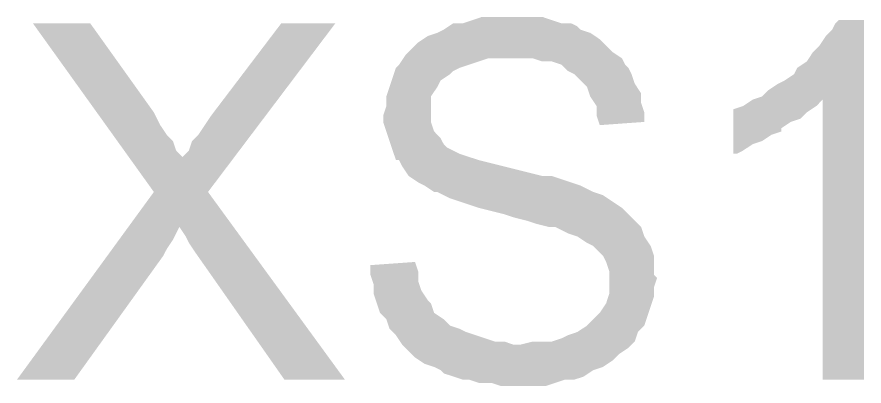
# Model space of a CAD drawing. Header units: millimetres. Extents: x -35.3 to 0.3, y 0.4 to 20.6.
# Drawn here: x -31.3235 to -31.1018, y 10.4518 to 10.5485 of the extents above; entities that cross this region are included whole.
import ezdxf

# ---------------------------------------------------------------- set-up
doc = ezdxf.new("R2010")
doc.units = ezdxf.units.MM
doc.layers.add('PDF _Riempimenti solidi', color=7, linetype='Continuous')

msp = doc.modelspace()

# ---------------------------------------------------------------- hatches: boundary and pattern name
at = {"layer": 'PDF _Riempimenti solidi', "transparency": 33554559}
for points in [[(-31.19433, 10.54851), (-31.20183, 10.54851), (-31.20433, 10.54767), (-31.20683, 10.54684), (-31.20933, 10.54684), (-31.21183, 10.54517), (-31.2135, 10.54434), (-31.216, 10.54351), (-31.2185, 10.54184), (-31.22017, 10.54017), (-31.22183, 10.53851), (-31.2235, 10.53601), (-31.22433, 10.53517), (-31.226, 10.53017), (-31.22683, 10.52767), (-31.22683, 10.52517), (-31.22767, 10.52267), (-31.22767, 10.52101), (-31.22433, 10.51101), (-31.2235, 10.51101), (-31.22267, 10.50934), (-31.221, 10.50684), (-31.2185, 10.50517), (-31.21683, 10.50434), (-31.21433, 10.50267), (-31.2135, 10.50267), (-31.21183, 10.50184), (-31.21017, 10.50101), (-31.20517, 10.49934), (-31.20267, 10.49851), (-31.19933, 10.49767), (-31.196, 10.49684), (-31.1935, 10.49601), (-31.19017, 10.49517), (-31.18767, 10.49434), (-31.18433, 10.49351), (-31.18267, 10.49351), (-31.17933, 10.49184), (-31.17683, 10.49101), (-31.17433, 10.48934), (-31.17267, 10.48851), (-31.171, 10.48684), (-31.17017, 10.48601), (-31.16933, 10.48434), (-31.1685, 10.48184), (-31.1685, 10.47601), (-31.16933, 10.47351), (-31.171, 10.47101), (-31.17433, 10.46767), (-31.17683, 10.46601), (-31.17933, 10.46517), (-31.181, 10.46434), (-31.1835, 10.46351), (-31.1885, 10.46351), (-31.19183, 10.46267), (-31.22267, 10.46267), (-31.221, 10.46101), (-31.21933, 10.45934), (-31.21683, 10.45767), (-31.21433, 10.45684), (-31.21267, 10.45601), (-31.21183, 10.45517), (-31.20933, 10.45434), (-31.20683, 10.45351), (-31.20517, 10.45351), (-31.20267, 10.45267), (-31.19933, 10.45267), (-31.19683, 10.45184), (-31.18517, 10.45184), (-31.18267, 10.45267), (-31.18017, 10.45351), (-31.17767, 10.45351), (-31.17517, 10.45434), (-31.17267, 10.45601), (-31.17017, 10.45684), (-31.16767, 10.45851), (-31.166, 10.46017), (-31.1635, 10.46184), (-31.16183, 10.46351), (-31.161, 10.46601), (-31.15933, 10.46767), (-31.1585, 10.47017), (-31.15683, 10.47517), (-31.15683, 10.47767), (-31.156, 10.48017), (-31.15683, 10.48101), (-31.15683, 10.48601), (-31.15767, 10.48851), (-31.15933, 10.49101), (-31.16017, 10.49351), (-31.16183, 10.49517), (-31.16517, 10.49851), (-31.16767, 10.50017), (-31.17017, 10.50184), (-31.17267, 10.50267), (-31.176, 10.50434), (-31.1785, 10.50517), (-31.181, 10.50601), (-31.1835, 10.50684), (-31.186, 10.50684), (-31.18933, 10.50767), (-31.19267, 10.50851), (-31.196, 10.50934), (-31.19933, 10.51017), (-31.20267, 10.51101), (-31.20517, 10.51184), (-31.20767, 10.51267), (-31.20933, 10.51351), (-31.211, 10.51434), (-31.21183, 10.51517), (-31.21267, 10.51684), (-31.21433, 10.51851), (-31.21517, 10.52101), (-31.21517, 10.52767), (-31.2135, 10.53017), (-31.21267, 10.53184), (-31.21017, 10.53351), (-31.20933, 10.53434), (-31.20767, 10.53517), (-31.20517, 10.53601), (-31.20267, 10.53684), (-31.20017, 10.53767), (-31.16517, 10.53767), (-31.16767, 10.53934), (-31.16933, 10.54101), (-31.171, 10.54267), (-31.1735, 10.54434), (-31.176, 10.54517), (-31.17683, 10.54601), (-31.1785, 10.54684), (-31.181, 10.54684), (-31.1835, 10.54767), (-31.186, 10.54851), (-31.19183, 10.54851)], [(-31.10183, 10.54767), (-31.1085, 10.54767), (-31.10933, 10.54684), (-31.11017, 10.54517), (-31.11183, 10.54351), (-31.1135, 10.54101), (-31.11517, 10.53934), (-31.11683, 10.53684), (-31.11933, 10.53517), (-31.12017, 10.53351), (-31.12267, 10.53184), (-31.12433, 10.53101), (-31.12683, 10.52934), (-31.1285, 10.52767), (-31.11267, 10.52684), (-31.11267, 10.45351), (-31.10183, 10.45351)], [(-31.30433, 10.54684), (-31.31933, 10.54684), (-31.28767, 10.50267), (-31.281, 10.49351), (-31.27933, 10.49101), (-31.2785, 10.48934), (-31.27683, 10.48684), (-31.2535, 10.45351), (-31.23767, 10.45351), (-31.2735, 10.50267), (-31.28017, 10.51184), (-31.28183, 10.51351), (-31.28267, 10.51601), (-31.28433, 10.51767), (-31.286, 10.52017), (-31.28767, 10.52351)], [(-31.24017, 10.54684), (-31.25433, 10.54684), (-31.27267, 10.52267), (-31.276, 10.51767), (-31.27767, 10.51601), (-31.2785, 10.51351), (-31.28017, 10.51184), (-31.2735, 10.50267)], [(-31.16517, 10.53767), (-31.1935, 10.53767), (-31.1885, 10.53767), (-31.186, 10.53684), (-31.1835, 10.53684), (-31.181, 10.53601), (-31.17933, 10.53434), (-31.17767, 10.53351), (-31.17433, 10.53017), (-31.1735, 10.52767), (-31.17183, 10.52517), (-31.17183, 10.52267), (-31.171, 10.52017), (-31.15933, 10.52101), (-31.15933, 10.52351), (-31.16017, 10.52601), (-31.16017, 10.52851), (-31.16183, 10.53101), (-31.16267, 10.53351), (-31.1635, 10.53517), (-31.16433, 10.53601)], [(-31.1285, 10.52767), (-31.131, 10.52684), (-31.1335, 10.52517), (-31.136, 10.52434), (-31.136, 10.51267), (-31.13517, 10.51267), (-31.1335, 10.51351), (-31.131, 10.51517), (-31.1285, 10.51601), (-31.126, 10.51767), (-31.1235, 10.51851), (-31.1235, 10.51934), (-31.121, 10.52101), (-31.1185, 10.52184), (-31.11683, 10.52351), (-31.11433, 10.52517), (-31.11267, 10.52684)], [(-31.28767, 10.50267), (-31.3235, 10.45351), (-31.3085, 10.45351), (-31.28517, 10.48601), (-31.28433, 10.48767), (-31.28267, 10.49017), (-31.281, 10.49351)], [(-31.21933, 10.48434), (-31.231, 10.48351), (-31.231, 10.48101), (-31.23017, 10.47851), (-31.23017, 10.47601), (-31.22933, 10.47351), (-31.2285, 10.47101), (-31.22683, 10.46934), (-31.226, 10.46684), (-31.22433, 10.46517), (-31.22267, 10.46267), (-31.19183, 10.46267), (-31.1935, 10.46267), (-31.196, 10.46351), (-31.1985, 10.46351), (-31.201, 10.46434), (-31.2035, 10.46517), (-31.206, 10.46601), (-31.20767, 10.46684), (-31.21017, 10.46767), (-31.21183, 10.46934), (-31.21433, 10.47101), (-31.21517, 10.47351), (-31.216, 10.47434), (-31.21767, 10.47684), (-31.2185, 10.47934), (-31.2185, 10.48184)]]:
    msp.add_hatch(color=256, dxfattribs=at).paths.add_polyline_path(points)

doc.saveas('drawing.dxf')
